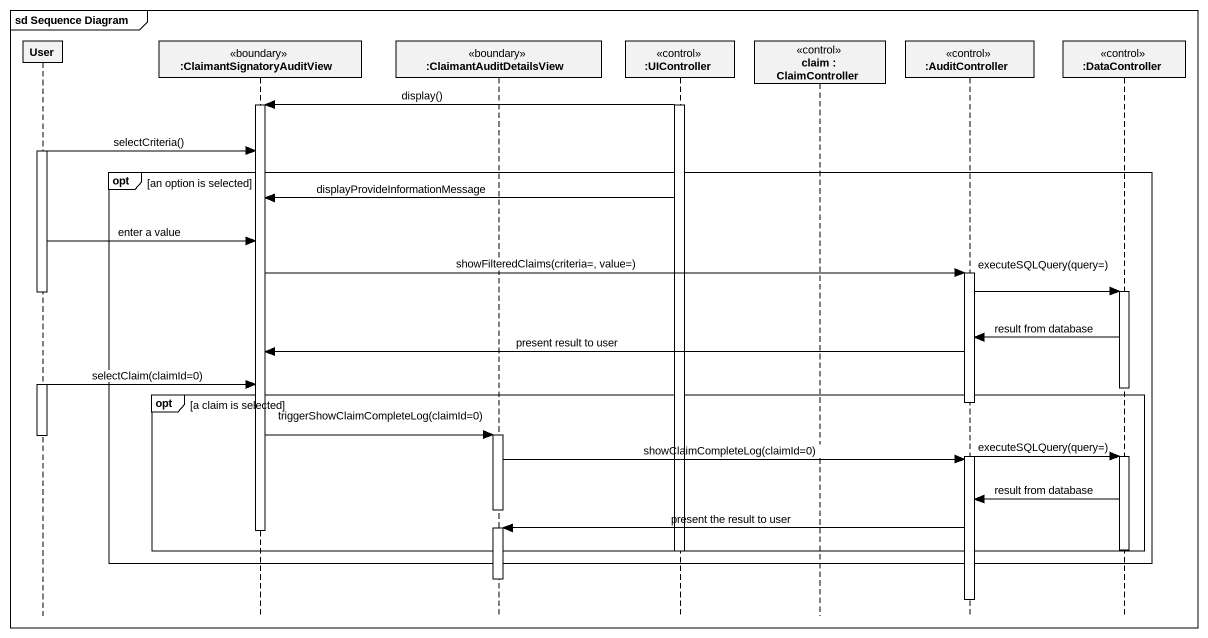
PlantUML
@startuml
mainframe sd Sequence Diagram
hide footbox
participant User
participant ":ClaimantSignatoryAuditView" as ClaimantSignatoryAuditView <<boundary>>
participant ":ClaimantAuditDetailsView" as ClaimantAuditDetailsView <<boundary>>
participant ":UIController" as UIController <<control>>
participant "claim : ClaimController" as claim <<control>>
participant ":AuditController" as AuditController <<control>>
participant ":DataController" as DataController <<control>>

activate UIController
UIController -> ClaimantSignatoryAuditView : display()
activate ClaimantSignatoryAuditView
activate User
User -> ClaimantSignatoryAuditView : selectCriteria()
opt an option is selected
  UIController -> ClaimantSignatoryAuditView : displayProvideInformationMessage
  User -> ClaimantSignatoryAuditView : enter a value
  ClaimantSignatoryAuditView -> AuditController : showFilteredClaims(criteria=, value=)
  activate AuditController
  AuditController -> DataController : executeSQLQuery(query=)
  activate DataController
  deactivate User
  DataController -> AuditController : result from database
  AuditController -> ClaimantSignatoryAuditView : present result to user
  activate User
  User -> ClaimantSignatoryAuditView : selectClaim(claimId=0)
  deactivate DataController
  opt a claim is selected
    deactivate AuditController
    ClaimantSignatoryAuditView -> ClaimantAuditDetailsView : triggerShowClaimCompleteLog(claimId=0)
    activate ClaimantAuditDetailsView
    deactivate User
    activate AuditController
    AuditController -> DataController : executeSQLQuery(query=)
    activate DataController
    ClaimantAuditDetailsView -> AuditController : showClaimCompleteLog(claimId=0)
    DataController -> AuditController : result from database
    deactivate ClaimantAuditDetailsView
    AuditController -> ClaimantAuditDetailsView : present the result to user
    activate ClaimantAuditDetailsView
    deactivate ClaimantSignatoryAuditView
    deactivate DataController
  end
  deactivate UIController
end
deactivate ClaimantAuditDetailsView
deactivate AuditController
@enduml
